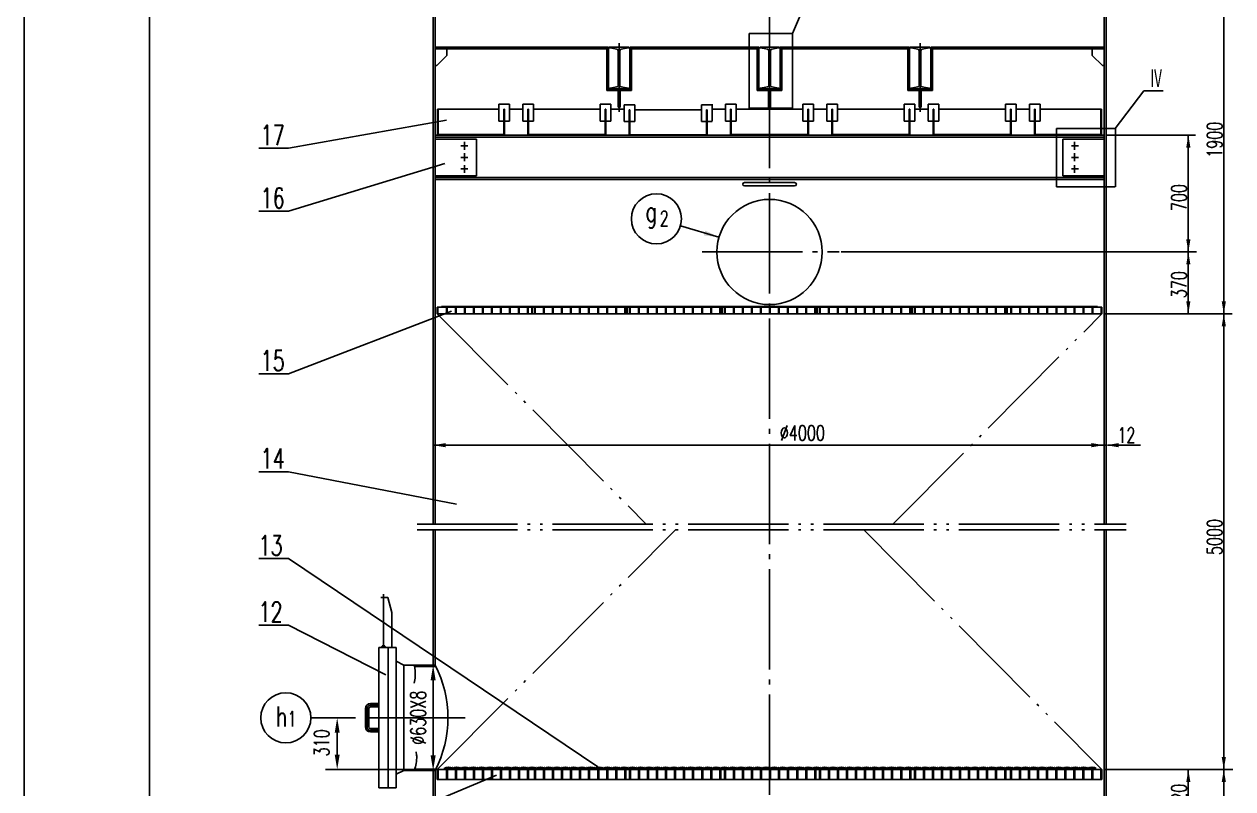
# Model space of a CAD drawing. Extents: x 28107 to 46227, y -22331 to 3169.
# Drawn here: x 28257 to 35485, y -11736 to -7159 of the extents above; entities that cross this region are included whole.
import ezdxf

# ---------------------------------------------------------------- set-up
doc = ezdxf.new("R2010")
doc.units = 0
doc.header["$LTSCALE"] = 30
doc.header["$MEASUREMENT"] = 0
doc.linetypes.add('DASHDOT-M', pattern=[25, 20, -2, 1, -2])
doc.linetypes.add('DIVIDE-M', pattern=[27, 20, -2, 0.5, -2, 0.5, -2])
doc.layers.get('0').update_dxf_attribs({"linetype": 'CONTINUOUS'})
doc.styles.add('HZ', font='ROMANS.shx', dxfattribs={"width": 0.7, "height": 90, "bigfont": 'HZ.shx'})
doc.styles.get("Standard").update_dxf_attribs({"font": 'romans', "width": 0.7, "height": 3})

msp = doc.modelspace()

# ---------------------------------------------------------------- linework, layer by layer
at = {"color": 7, "linetype": 'Continuous'}
for p, q in [((28256.9, -22181.3), (28256.9, 3018.7)), ((32852.1, -7215.2), (33046.7, -6751.8)), ((35430.8, -8892.6), (35430.8, -6992.6)), ((34782, -7784), (34952.8, -7558.9)), ((34952.8, -7558.9), (35068.4, -7558.9)), ((29836.7, -7901.6), (30783.1, -7732.7)), ((34727, -7822.6), (35261.9, -7822.6)), ((35218.7, -8522.4), (35218.7, -7822.6)), ((29660.7, -7901.6), (29836.7, -7901.6)), ((30773.3, -7992.2), (29836.7, -8278.3)), ((29660.7, -8278.3), (29836.7, -8278.3)), ((32411.9, -8434.3), (32181.7, -8366.4)), ((33143.2, -8522.4), (35268.5, -8522.4)), ((35218.7, -8522.4), (35218.7, -8892.6)), ((30812.4, -8876.9), (29836.7, -9251.5)), ((34714, -8892.6), (35480.3, -8892.6)), ((35430.8, -11620.6), (35430.8, -8892.6)), ((29660.7, -9251.5), (29836.7, -9251.5)), ((34726.5, -9679), (30702.5, -9679)), ((34734.5, -9679), (34932.5, -9679)), ((29660.7, -9837.6), (29836.7, -9837.6)), ((30842, -10032.9), (29836.7, -9837.6)), ((29660.7, -10357.3), (29836.7, -10357.3)), ((31687.3, -11603.9), (29836.7, -10357.3)), ((29660.7, -10755.7), (29836.7, -10755.7)), ((29836.7, -10755.7), (30419, -11053)), ((30654.5, -10995.6), (30642.5, -10995.6)), ((30702.5, -11535.6), (30702.5, -11085.6)), ((30237.5, -11310.6), (29971.4, -11310.6)), ((30894.1, -11310.6), (30894.1, -11310.6)), ((30128.7, -11400.6), (30128.7, -11530.6)), ((30673.5, -11620.6), (30058.9, -11620.6)), ((30654.5, -11625.6), (30642.5, -11625.6)), ((34714, -11620.6), (35484.8, -11620.6)), ((35218.7, -11620.6), (35218.7, -11934.6)), ((35430.8, -13314.6), (35430.8, -11620.6)), ((31081.2, -11654.6), (29836.7, -12175.9))]:
    msp.add_line(p, q, dxfattribs=at)
at = {"color": 4, "linetype": 'Continuous'}
for p, q in [((29006.9, -21881.3), (29006.9, 2718.7)), ((34714.5, -10152), (34714.5, -5391.5)), ((34726.5, -10152), (34726.5, -5391.5)), ((30702.5, -10152), (30702.5, -7000.1)), ((30714.5, -10152), (30714.5, -6997.6)), ((30714.5, -7296.6), (31750.5, -7296.6)), ((30784.5, -7306.6), (30784.5, -7296.6)), ((31750.5, -7556.6), (31750.5, -7296.6)), ((31755.5, -7296.6), (31873.5, -7296.6)), ((31878.5, -7296.6), (32650.5, -7296.6)), ((31878.5, -7556.6), (31878.5, -7296.6)), ((32650.5, -7556.6), (32650.5, -7296.6)), ((32655.5, -7296.6), (32773.5, -7296.6)), ((32778.5, -7556.6), (32778.5, -7296.6)), ((32778.5, -7296.6), (33550.5, -7296.6)), ((33550.5, -7556.6), (33550.5, -7296.6)), ((33555.5, -7296.6), (33673.5, -7296.6)), ((33678.5, -7296.6), (34714.5, -7296.6)), ((33678.5, -7556.6), (33678.5, -7296.6)), ((34644.5, -7306.6), (34644.5, -7296.6)), ((30714.5, -7306.6), (31750.5, -7306.6)), ((30724.5, -7406.6), (30784.5, -7346.6)), ((30784.5, -7346.6), (30784.5, -7306.6)), ((31740.5, -7556.6), (31740.5, -7306.6)), ((31760.5, -7301.6), (31801.2, -7308.4)), ((31809.5, -7524.9), (31809.5, -7318.2)), ((31819.5, -7524.9), (31819.5, -7318.2)), ((31868.5, -7301.6), (31827.9, -7308.4)), ((31878.5, -7306.6), (32650.5, -7306.6)), ((31888.5, -7556.6), (31888.5, -7306.6)), ((32640.5, -7556.6), (32640.5, -7306.6)), ((32660.5, -7301.6), (32701.2, -7308.4)), ((32709.5, -7524.9), (32709.5, -7318.2)), ((32719.5, -7524.9), (32719.5, -7318.2)), ((32768.5, -7301.6), (32727.9, -7308.4)), ((32778.5, -7306.6), (33550.5, -7306.6)), ((32788.5, -7556.6), (32788.5, -7306.6)), ((33540.5, -7556.6), (33540.5, -7306.6)), ((33560.5, -7301.6), (33601.2, -7308.4)), ((33609.5, -7524.9), (33609.5, -7318.2)), ((33619.5, -7524.9), (33619.5, -7318.2)), ((33668.5, -7301.6), (33627.9, -7308.4)), ((33678.5, -7306.6), (34714.5, -7306.6)), ((33688.5, -7556.6), (33688.5, -7306.6)), ((34644.5, -7346.6), (34644.5, -7306.6)), ((34704.5, -7406.6), (34644.5, -7346.6)), ((30724.5, -7406.6), (30714.5, -7406.6)), ((34704.5, -7406.6), (34714.5, -7406.6)), ((31740.5, -7556.6), (31888.5, -7556.6)), ((31750.5, -7546.6), (31878.5, -7546.6)), ((31760.5, -7541.6), (31801.2, -7534.8)), ((31808.5, -7656.6), (31808.5, -7556.6)), ((31808.5, -7566.6), (31820.5, -7566.6)), ((31820.5, -7656.6), (31820.5, -7556.6)), ((31868.5, -7541.6), (31827.9, -7534.8)), ((32640.5, -7556.6), (32788.5, -7556.6)), ((32650.5, -7546.6), (32778.5, -7546.6)), ((32660.5, -7541.6), (32701.2, -7534.8)), ((32708.5, -7656.6), (32708.5, -7556.6)), ((32708.5, -7566.6), (32720.5, -7566.6)), ((32720.5, -7656.6), (32720.5, -7556.6)), ((32768.5, -7541.6), (32727.9, -7534.8)), ((33540.5, -7556.6), (33688.5, -7556.6)), ((33550.5, -7546.6), (33678.5, -7546.6)), ((33560.5, -7541.6), (33601.2, -7534.8)), ((33608.5, -7656.6), (33608.5, -7556.6)), ((33608.5, -7566.6), (33620.5, -7566.6)), ((33620.5, -7656.6), (33620.5, -7556.6)), ((33668.5, -7541.6), (33627.9, -7534.8)), ((31159.5, -7638.6), (31095.5, -7638.6)), ((31095.5, -7638.6), (31095.5, -7738.6)), ((31159.5, -7638.6), (31159.5, -7738.6)), ((31239.5, -7638.6), (31303.5, -7638.6)), ((31239.5, -7638.6), (31239.5, -7738.6)), ((31303.5, -7638.6), (31303.5, -7738.6)), ((31765.5, -7638.6), (31701.5, -7638.6)), ((31701.5, -7638.6), (31701.5, -7738.6)), ((31765.5, -7638.6), (31765.5, -7738.6)), ((31808.5, -7656.6), (31820.5, -7656.6)), ((31845.5, -7641), (31845.5, -7741)), ((31845.5, -7641), (31909.5, -7641)), ((31909.5, -7641), (31909.5, -7741)), ((32371.5, -7641), (32307.5, -7641)), ((32307.5, -7641), (32307.5, -7741)), ((32371.5, -7638.6), (32371.5, -7738.6)), ((32451.5, -7638.6), (32451.5, -7738.6)), ((32451.5, -7638.6), (32515.5, -7638.6)), ((32515.5, -7638.6), (32515.5, -7738.6)), ((32708.5, -7656.6), (32720.5, -7656.6)), ((32913.5, -7638.6), (32913.5, -7738.6)), ((32977.5, -7638.6), (32913.5, -7638.6)), ((32977.5, -7638.6), (32977.5, -7738.6)), ((33057.5, -7638.6), (33057.5, -7738.6)), ((33057.5, -7638.6), (33121.5, -7638.6)), ((33121.5, -7638.6), (33121.5, -7738.6)), ((33583.5, -7638.6), (33519.5, -7638.6)), ((33519.5, -7638.6), (33519.5, -7738.6)), ((33583.5, -7638.6), (33583.5, -7738.6)), ((33608.5, -7656.6), (33620.5, -7656.6)), ((33663.5, -7638.6), (33727.5, -7638.6)), ((33663.5, -7638.6), (33663.5, -7738.6)), ((33727.5, -7638.6), (33727.5, -7738.6)), ((34125.5, -7638.6), (34125.5, -7738.6)), ((34189.5, -7638.6), (34125.5, -7638.6)), ((34189.5, -7638.6), (34189.5, -7738.6)), ((34269.5, -7638.6), (34333.5, -7638.6)), ((34269.5, -7638.6), (34269.5, -7738.6)), ((34333.5, -7638.6), (34333.5, -7738.6)), ((30729.5, -7668.6), (31095.5, -7668.6)), ((30729.5, -7668.6), (30729.5, -7822.6)), ((30733.5, -7668.6), (30733.5, -7822.6)), ((31129.5, -7668.6), (31125.5, -7668.6)), ((31125.5, -7668.6), (31125.5, -7818.6)), ((31129.5, -7668.6), (31129.5, -7822.6)), ((31159.5, -7668.6), (31239.5, -7668.6)), ((31269.5, -7668.6), (31273.5, -7668.6)), ((31269.5, -7668.6), (31269.5, -7822.6)), ((31273.5, -7668.6), (31273.5, -7818.6)), ((31303.5, -7668.6), (31701.5, -7668.6)), ((31735.5, -7668.6), (31731.5, -7668.6)), ((31731.5, -7668.6), (31731.5, -7818.6)), ((31735.5, -7668.6), (31735.5, -7822.6)), ((31765.5, -7668.6), (31845.5, -7668.6)), ((31875.5, -7671), (31879.5, -7671)), ((31875.5, -7671), (31875.5, -7822.6)), ((31879.5, -7671), (31879.5, -7821)), ((31909.5, -7671), (32307.5, -7671)), ((32341.5, -7671), (32337.5, -7671)), ((32337.5, -7671), (32337.5, -7821)), ((32341.5, -7671), (32341.5, -7822.6)), ((32371.5, -7668.6), (32451.5, -7668.6)), ((32481.5, -7668.6), (32485.5, -7668.6)), ((32481.5, -7668.6), (32481.5, -7822.6)), ((32485.5, -7668.6), (32485.5, -7818.6)), ((32515.5, -7668.6), (32913.5, -7668.6)), ((32943.5, -7668.6), (32943.5, -7818.6)), ((32947.5, -7668.6), (32943.5, -7668.6)), ((32947.5, -7668.6), (32947.5, -7822.6)), ((32977.5, -7668.6), (33057.5, -7668.6)), ((33087.5, -7668.6), (33091.5, -7668.6)), ((33087.5, -7668.6), (33087.5, -7822.6)), ((33091.5, -7668.6), (33091.5, -7818.6)), ((33121.5, -7668.6), (33519.5, -7668.6)), ((33553.5, -7668.6), (33549.5, -7668.6)), ((33549.5, -7668.6), (33549.5, -7818.6)), ((33553.5, -7668.6), (33553.5, -7822.6)), ((33583.5, -7668.6), (33663.5, -7668.6)), ((33693.5, -7668.6), (33697.5, -7668.6)), ((33693.5, -7668.6), (33693.5, -7822.6)), ((33697.5, -7668.6), (33697.5, -7818.6)), ((33727.5, -7668.6), (34125.5, -7668.6)), ((34159.5, -7668.6), (34155.5, -7668.6)), ((34155.5, -7668.6), (34155.5, -7818.6)), ((34159.5, -7668.6), (34159.5, -7822.6)), ((34189.5, -7668.6), (34269.5, -7668.6)), ((34299.5, -7668.6), (34303.5, -7668.6)), ((34299.5, -7668.6), (34299.5, -7822.6)), ((34303.5, -7668.6), (34303.5, -7818.6)), ((34333.5, -7668.6), (34699.5, -7668.6)), ((34695.5, -7668.6), (34695.5, -7822.6)), ((34699.5, -7668.6), (34699.5, -7822.6)), ((31125.5, -7738.6), (31095.5, -7738.6)), ((31159.5, -7738.6), (31129.5, -7738.6)), ((31239.5, -7738.6), (31269.5, -7738.6)), ((31273.5, -7738.6), (31303.5, -7738.6)), ((31731.5, -7738.6), (31701.5, -7738.6)), ((31765.5, -7738.6), (31735.5, -7738.6)), ((31845.5, -7741), (31875.5, -7741)), ((31879.5, -7741), (31909.5, -7741)), ((32337.5, -7741), (32307.5, -7741)), ((32371.5, -7741), (32341.5, -7741)), ((32451.5, -7738.6), (32481.5, -7738.6)), ((32485.5, -7738.6), (32515.5, -7738.6)), ((32943.5, -7738.6), (32913.5, -7738.6)), ((32977.5, -7738.6), (32947.5, -7738.6)), ((33057.5, -7738.6), (33087.5, -7738.6)), ((33091.5, -7738.6), (33121.5, -7738.6)), ((33549.5, -7738.6), (33519.5, -7738.6)), ((33583.5, -7738.6), (33553.5, -7738.6)), ((33663.5, -7738.6), (33693.5, -7738.6)), ((33697.5, -7738.6), (33727.5, -7738.6)), ((34155.5, -7738.6), (34125.5, -7738.6)), ((34189.5, -7738.6), (34159.5, -7738.6)), ((34269.5, -7738.6), (34299.5, -7738.6)), ((34303.5, -7738.6), (34333.5, -7738.6)), ((34714.5, -7822.6), (30714.5, -7822.6)), ((32714.5, -7834.6), (30714.5, -7834.6)), ((30714.5, -7846.5), (30961.4, -7846.5)), ((30733.5, -7818.6), (31125.5, -7818.6)), ((30890.2, -7910.4), (30890.2, -7863.7)), ((30961.4, -8066.3), (30961.4, -7846.5)), ((31273.5, -7818.6), (31731.5, -7818.6)), ((31879.5, -7821), (32337.5, -7821)), ((32485.5, -7818.6), (32943.5, -7818.6)), ((34714.5, -7834.6), (32714.5, -7834.6)), ((33091.5, -7818.6), (33549.5, -7818.6)), ((33697.5, -7818.6), (34155.5, -7818.6)), ((34303.5, -7818.6), (34695.5, -7818.6)), ((34467.6, -8066.3), (34467.6, -7846.5)), ((34714.5, -7846.5), (34467.6, -7846.5)), ((34538.8, -7910.4), (34538.8, -7863.7)), ((30867.5, -7887.9), (30909.8, -7887.9)), ((30890.2, -7978.7), (30890.2, -7932)), ((34561.5, -7887.9), (34519.2, -7887.9)), ((34538.8, -7978.7), (34538.8, -7932)), ((30867.5, -7956.3), (30909.8, -7956.3)), ((30890.2, -8002.2), (30890.2, -8048.8)), ((34561.5, -7956.3), (34519.2, -7956.3)), ((34538.8, -8002.2), (34538.8, -8048.8)), ((30714.5, -8066.3), (30961.4, -8066.3)), ((34714.5, -8077), (30714.5, -8077)), ((34714.5, -8088.4), (30714.5, -8088.4)), ((30867.5, -8024.6), (30909.8, -8024.6)), ((34714.5, -8066.3), (34467.6, -8066.3)), ((34561.5, -8024.6), (34519.2, -8024.6)), ((32564.5, -8107.6), (32864.5, -8107.6)), ((32564.5, -8127.6), (32864.5, -8127.6)), ((30727.5, -8892.6), (30727.5, -8852.6)), ((30727.5, -8852.6), (31293.5, -8852.6)), ((30731.5, -8892.6), (30731.5, -8852.6)), ((30753.5, -8848.6), (31293.5, -8848.6)), ((30753.5, -8852.6), (30753.5, -8848.6)), ((30781.5, -8892.6), (30781.5, -8852.6)), ((30785.5, -8892.6), (30785.5, -8852.6)), ((30835.5, -8892.6), (30835.5, -8852.6)), ((30839.5, -8892.6), (30839.5, -8852.6)), ((30889.5, -8892.6), (30889.5, -8852.6)), ((30893.5, -8892.6), (30893.5, -8852.6)), ((30943.5, -8892.6), (30943.5, -8852.6)), ((30947.5, -8892.6), (30947.5, -8852.6)), ((30997.5, -8892.6), (30997.5, -8852.6)), ((31001.5, -8892.6), (31001.5, -8852.6)), ((31051.5, -8892.6), (31051.5, -8852.6)), ((31055.5, -8892.6), (31055.5, -8852.6)), ((31105.5, -8892.6), (31105.5, -8852.6)), ((31109.5, -8892.6), (31109.5, -8852.6)), ((31159.5, -8892.6), (31159.5, -8852.6)), ((31163.5, -8892.6), (31163.5, -8852.6)), ((31213.5, -8892.6), (31213.5, -8852.6)), ((31217.5, -8892.6), (31217.5, -8852.6)), ((31267.5, -8892.6), (31267.5, -8852.6)), ((31271.5, -8892.6), (31271.5, -8852.6)), ((31293.5, -8892.6), (31293.5, -8848.6)), ((31295.5, -8892.6), (31295.5, -8848.6)), ((31295.5, -8848.6), (31861.5, -8848.6)), ((31295.5, -8852.6), (31861.5, -8852.6)), ((31308.5, -8892.6), (31308.5, -8852.6)), ((31312.5, -8892.6), (31312.5, -8852.6)), ((31362.5, -8892.6), (31362.5, -8852.6)), ((31366.5, -8892.6), (31366.5, -8852.6)), ((31416.5, -8892.6), (31416.5, -8852.6)), ((31420.5, -8892.6), (31420.5, -8852.6)), ((31470.5, -8892.6), (31470.5, -8852.6)), ((31474.5, -8892.6), (31474.5, -8852.6)), ((31524.5, -8892.6), (31524.5, -8852.6)), ((31528.5, -8892.6), (31528.5, -8852.6)), ((31578.5, -8892.6), (31578.5, -8852.6)), ((31582.5, -8892.6), (31582.5, -8852.6)), ((31632.5, -8892.6), (31632.5, -8852.6)), ((31636.5, -8892.6), (31636.5, -8852.6)), ((31686.5, -8892.6), (31686.5, -8852.6)), ((31690.5, -8892.6), (31690.5, -8852.6)), ((31740.5, -8892.6), (31740.5, -8852.6)), ((31744.5, -8892.6), (31744.5, -8852.6)), ((31794.5, -8892.6), (31794.5, -8852.6)), ((31798.5, -8892.6), (31798.5, -8852.6)), ((31848.5, -8892.6), (31848.5, -8852.6)), ((31852.5, -8892.6), (31852.5, -8852.6)), ((31861.5, -8892.6), (31861.5, -8848.6)), ((31863.5, -8848.6), (32429.5, -8848.6)), ((31863.5, -8892.6), (31863.5, -8848.6)), ((31863.5, -8852.6), (32429.5, -8852.6)), ((31876.5, -8892.6), (31876.5, -8852.6)), ((31880.5, -8892.6), (31880.5, -8852.6)), ((31930.5, -8892.6), (31930.5, -8852.6)), ((31934.5, -8892.6), (31934.5, -8852.6)), ((31984.5, -8892.6), (31984.5, -8852.6)), ((31988.5, -8892.6), (31988.5, -8852.6)), ((32038.5, -8892.6), (32038.5, -8852.6)), ((32042.5, -8892.6), (32042.5, -8852.6)), ((32092.5, -8892.6), (32092.5, -8852.6)), ((32096.5, -8892.6), (32096.5, -8852.6)), ((32146.5, -8892.6), (32146.5, -8852.6)), ((32150.5, -8892.6), (32150.5, -8852.6)), ((32200.5, -8892.6), (32200.5, -8852.6)), ((32204.5, -8892.6), (32204.5, -8852.6)), ((32254.5, -8892.6), (32254.5, -8852.6)), ((32258.5, -8892.6), (32258.5, -8852.6)), ((32308.5, -8892.6), (32308.5, -8852.6)), ((32312.5, -8892.6), (32312.5, -8852.6)), ((32362.5, -8892.6), (32362.5, -8852.6)), ((32366.5, -8892.6), (32366.5, -8852.6)), ((32416.5, -8892.6), (32416.5, -8852.6)), ((32420.5, -8892.6), (32420.5, -8852.6)), ((32429.5, -8892.6), (32429.5, -8848.6)), ((32431.5, -8848.6), (32997.5, -8848.6)), ((32431.5, -8892.6), (32431.5, -8848.6)), ((32431.5, -8852.6), (32997.5, -8852.6)), ((32444.5, -8892.6), (32444.5, -8852.6)), ((32448.5, -8892.6), (32448.5, -8852.6)), ((32498.5, -8892.6), (32498.5, -8852.6)), ((32502.5, -8892.6), (32502.5, -8852.6)), ((32552.5, -8892.6), (32552.5, -8852.6)), ((32556.5, -8892.6), (32556.5, -8852.6)), ((32606.5, -8892.6), (32606.5, -8852.6)), ((32610.5, -8892.6), (32610.5, -8852.6)), ((32660.5, -8892.6), (32660.5, -8852.6)), ((32664.5, -8892.6), (32664.5, -8852.6)), ((32714.5, -8892.6), (32714.5, -8852.6)), ((32718.5, -8892.6), (32718.5, -8852.6)), ((32768.5, -8892.6), (32768.5, -8852.6)), ((32772.5, -8892.6), (32772.5, -8852.6)), ((32822.5, -8892.6), (32822.5, -8852.6)), ((32826.5, -8892.6), (32826.5, -8852.6)), ((32876.5, -8892.6), (32876.5, -8852.6)), ((32880.5, -8892.6), (32880.5, -8852.6)), ((32930.5, -8892.6), (32930.5, -8852.6)), ((32934.5, -8892.6), (32934.5, -8852.6)), ((32984.5, -8892.6), (32984.5, -8852.6)), ((32988.5, -8892.6), (32988.5, -8852.6)), ((32997.5, -8892.6), (32997.5, -8848.6)), ((32999.5, -8848.6), (33565.5, -8848.6)), ((32999.5, -8892.6), (32999.5, -8848.6)), ((32999.5, -8852.6), (33565.5, -8852.6)), ((33012.5, -8892.6), (33012.5, -8852.6)), ((33016.5, -8892.6), (33016.5, -8852.6)), ((33066.5, -8892.6), (33066.5, -8852.6)), ((33070.5, -8892.6), (33070.5, -8852.6)), ((33120.5, -8892.6), (33120.5, -8852.6)), ((33124.5, -8892.6), (33124.5, -8852.6)), ((33174.5, -8892.6), (33174.5, -8852.6)), ((33178.5, -8892.6), (33178.5, -8852.6)), ((33228.5, -8892.6), (33228.5, -8852.6)), ((33232.5, -8892.6), (33232.5, -8852.6)), ((33282.5, -8892.6), (33282.5, -8852.6)), ((33286.5, -8892.6), (33286.5, -8852.6)), ((33336.5, -8892.6), (33336.5, -8852.6)), ((33340.5, -8892.6), (33340.5, -8852.6)), ((33390.5, -8892.6), (33390.5, -8852.6)), ((33394.5, -8892.6), (33394.5, -8852.6)), ((33444.5, -8892.6), (33444.5, -8852.6)), ((33448.5, -8892.6), (33448.5, -8852.6)), ((33498.5, -8892.6), (33498.5, -8852.6)), ((33502.5, -8892.6), (33502.5, -8852.6)), ((33552.5, -8892.6), (33552.5, -8852.6)), ((33556.5, -8892.6), (33556.5, -8852.6)), ((33565.5, -8892.6), (33565.5, -8848.6)), ((33567.5, -8848.6), (34133.5, -8848.6)), ((33567.5, -8892.6), (33567.5, -8848.6)), ((33567.5, -8852.6), (34133.5, -8852.6)), ((33580.5, -8892.6), (33580.5, -8852.6)), ((33584.5, -8892.6), (33584.5, -8852.6)), ((33634.5, -8892.6), (33634.5, -8852.6)), ((33638.5, -8892.6), (33638.5, -8852.6)), ((33688.5, -8892.6), (33688.5, -8852.6)), ((33692.5, -8892.6), (33692.5, -8852.6)), ((33742.5, -8892.6), (33742.5, -8852.6)), ((33746.5, -8892.6), (33746.5, -8852.6)), ((33796.5, -8892.6), (33796.5, -8852.6)), ((33800.5, -8892.6), (33800.5, -8852.6)), ((33850.5, -8892.6), (33850.5, -8852.6)), ((33854.5, -8892.6), (33854.5, -8852.6)), ((33904.5, -8892.6), (33904.5, -8852.6)), ((33908.5, -8892.6), (33908.5, -8852.6)), ((33958.5, -8892.6), (33958.5, -8852.6)), ((33962.5, -8892.6), (33962.5, -8852.6)), ((34012.5, -8892.6), (34012.5, -8852.6)), ((34016.5, -8892.6), (34016.5, -8852.6)), ((34066.5, -8892.6), (34066.5, -8852.6)), ((34070.5, -8892.6), (34070.5, -8852.6)), ((34120.5, -8892.6), (34120.5, -8852.6)), ((34124.5, -8892.6), (34124.5, -8852.6)), ((34133.5, -8892.6), (34133.5, -8848.6)), ((34135.5, -8892.6), (34135.5, -8848.6)), ((34675.5, -8848.6), (34135.5, -8848.6)), ((34701.5, -8852.6), (34135.5, -8852.6)), ((34157.5, -8892.6), (34157.5, -8852.6)), ((34161.5, -8892.6), (34161.5, -8852.6)), ((34211.5, -8892.6), (34211.5, -8852.6)), ((34215.5, -8892.6), (34215.5, -8852.6)), ((34265.5, -8892.6), (34265.5, -8852.6)), ((34269.5, -8892.6), (34269.5, -8852.6)), ((34319.5, -8892.6), (34319.5, -8852.6)), ((34323.5, -8892.6), (34323.5, -8852.6)), ((34373.5, -8892.6), (34373.5, -8852.6)), ((34377.5, -8892.6), (34377.5, -8852.6)), ((34427.5, -8892.6), (34427.5, -8852.6)), ((34431.5, -8892.6), (34431.5, -8852.6)), ((34481.5, -8892.6), (34481.5, -8852.6)), ((34485.5, -8892.6), (34485.5, -8852.6)), ((34535.5, -8892.6), (34535.5, -8852.6)), ((34539.5, -8892.6), (34539.5, -8852.6)), ((34589.5, -8892.6), (34589.5, -8852.6)), ((34593.5, -8892.6), (34593.5, -8852.6)), ((34643.5, -8892.6), (34643.5, -8852.6)), ((34647.5, -8892.6), (34647.5, -8852.6)), ((34675.5, -8852.6), (34675.5, -8848.6)), ((34697.5, -8892.6), (34697.5, -8852.6)), ((34701.5, -8892.6), (34701.5, -8852.6)), ((30727.5, -8892.6), (31293.5, -8892.6)), ((31295.5, -8892.6), (31861.5, -8892.6)), ((31863.5, -8892.6), (32429.5, -8892.6)), ((32431.5, -8892.6), (32997.5, -8892.6)), ((32999.5, -8892.6), (33565.5, -8892.6)), ((33567.5, -8892.6), (34133.5, -8892.6)), ((34701.5, -8892.6), (34135.5, -8892.6)), ((30702.5, -10995.6), (30702.5, -10185.7)), ((30714.5, -10995.6), (30714.5, -10185.7)), ((34714.5, -12804.6), (34714.5, -10185.7)), ((34726.5, -12804.6), (34726.5, -10185.7)), ((30431, -10590.5), (30389.6, -10590.5)), ((30406.2, -10887), (30406.2, -10569.7)), ((30455.7, -10681.1), (30431, -10590.5)), ((30455.7, -10890.6), (30455.7, -10681.1)), ((30434.5, -10890.6), (30377.5, -10890.6)), ((30377.5, -10890.6), (30377.5, -11730.6)), ((30480.5, -10890.6), (30434.5, -10890.6)), ((30434.5, -10890.6), (30434.5, -11730.6)), ((30434.5, -10998.6), (30434.5, -10890.6)), ((30480.5, -11730.6), (30480.5, -10890.6)), ((30526.5, -10995.6), (30480.5, -10972.6)), ((30434.5, -11625.6), (30434.5, -10998.6)), ((30434.5, -10998.6), (30434.5, -10998.6)), ((30714.5, -10995.6), (30526.5, -10995.6)), ((30526.5, -11625.6), (30526.5, -10995.6)), ((30718.6, -11003.6), (30590.5, -11003.6)), ((30297.5, -11255.6), (30297.5, -11365.6)), ((30317.5, -11255.6), (30317.5, -11365.6)), ((30377.5, -11225.6), (30327.5, -11225.6)), ((30377.5, -11245.6), (30327.5, -11245.6)), ((30377.5, -11375.6), (30327.5, -11375.6)), ((30377.5, -11395.6), (30327.5, -11395.6)), ((30434.5, -11730.6), (30434.5, -11625.6)), ((30434.5, -11625.6), (30434.5, -11625.6)), ((30526.5, -11625.6), (30480.5, -11648.6)), ((30526.5, -11625.6), (30714.5, -11625.6)), ((30592.7, -11617.6), (30718.6, -11617.6)), ((30702.5, -13078.6), (30702.5, -11628.1)), ((30714.5, -13078.6), (30714.5, -11625.6)), ((30727.5, -11680.6), (30727.5, -11620.6)), ((30727.5, -11620.6), (31293.5, -11620.6)), ((30733.5, -11680.6), (30733.5, -11620.6)), ((30768.5, -11614.6), (31293.5, -11614.6)), ((30768.5, -11620.6), (30768.5, -11614.6)), ((30781.5, -11680.6), (30781.5, -11620.6)), ((30787.5, -11680.6), (30787.5, -11620.6)), ((30835.5, -11680.6), (30835.5, -11620.6)), ((30841.5, -11680.6), (30841.5, -11620.6)), ((30889.5, -11680.6), (30889.5, -11620.6)), ((30895.5, -11680.6), (30895.5, -11620.6)), ((30943.5, -11680.6), (30943.5, -11620.6)), ((30949.5, -11680.6), (30949.5, -11620.6)), ((30997.5, -11680.6), (30997.5, -11620.6)), ((31003.5, -11680.6), (31003.5, -11620.6)), ((31051.5, -11680.6), (31051.5, -11620.6)), ((31057.5, -11680.6), (31057.5, -11620.6)), ((31105.5, -11680.6), (31105.5, -11620.6)), ((31111.5, -11680.6), (31111.5, -11620.6)), ((31159.5, -11680.6), (31159.5, -11620.6)), ((31165.5, -11680.6), (31165.5, -11620.6)), ((31213.5, -11680.6), (31213.5, -11620.6)), ((31219.5, -11680.6), (31219.5, -11620.6)), ((31267.5, -11680.6), (31267.5, -11620.6)), ((31273.5, -11680.6), (31273.5, -11620.6)), ((31293.5, -11620.6), (31293.5, -11614.6)), ((31295.5, -11620.6), (31295.5, -11614.6)), ((31295.5, -11614.6), (31861.5, -11614.6)), ((31295.5, -11620.6), (31861.5, -11620.6)), ((31308.5, -11680.6), (31308.5, -11620.6)), ((31314.5, -11680.6), (31314.5, -11620.6)), ((31362.5, -11680.6), (31362.5, -11620.6)), ((31368.5, -11680.6), (31368.5, -11620.6)), ((31416.5, -11680.6), (31416.5, -11620.6)), ((31422.5, -11680.6), (31422.5, -11620.6)), ((31470.5, -11680.6), (31470.5, -11620.6)), ((31476.5, -11680.6), (31476.5, -11620.6)), ((31524.5, -11680.6), (31524.5, -11620.6)), ((31530.5, -11680.6), (31530.5, -11620.6)), ((31578.5, -11680.6), (31578.5, -11620.6)), ((31584.5, -11680.6), (31584.5, -11620.6)), ((31632.5, -11680.6), (31632.5, -11620.6)), ((31638.5, -11680.6), (31638.5, -11620.6)), ((31686.5, -11680.6), (31686.5, -11620.6)), ((31692.5, -11680.6), (31692.5, -11620.6)), ((31740.5, -11680.6), (31740.5, -11620.6)), ((31746.5, -11680.6), (31746.5, -11620.6)), ((31794.5, -11680.6), (31794.5, -11620.6)), ((31800.5, -11680.6), (31800.5, -11620.6)), ((31848.5, -11680.6), (31848.5, -11620.6)), ((31854.5, -11680.6), (31854.5, -11620.6)), ((31861.5, -11620.6), (31861.5, -11614.6)), ((31863.5, -11614.6), (32429.5, -11614.6)), ((31863.5, -11620.6), (31863.5, -11614.6)), ((31863.5, -11620.6), (32429.5, -11620.6)), ((31876.5, -11680.6), (31876.5, -11620.6)), ((31882.5, -11680.6), (31882.5, -11620.6)), ((31930.5, -11680.6), (31930.5, -11620.6)), ((31936.5, -11680.6), (31936.5, -11620.6)), ((31984.5, -11680.6), (31984.5, -11620.6)), ((31990.5, -11680.6), (31990.5, -11620.6)), ((32038.5, -11680.6), (32038.5, -11620.6)), ((32044.5, -11680.6), (32044.5, -11620.6)), ((32092.5, -11680.6), (32092.5, -11620.6)), ((32098.5, -11680.6), (32098.5, -11620.6)), ((32146.5, -11680.6), (32146.5, -11620.6)), ((32152.5, -11680.6), (32152.5, -11620.6)), ((32200.5, -11680.6), (32200.5, -11620.6)), ((32206.5, -11680.6), (32206.5, -11620.6)), ((32254.5, -11680.6), (32254.5, -11620.6)), ((32260.5, -11680.6), (32260.5, -11620.6)), ((32308.5, -11680.6), (32308.5, -11620.6)), ((32314.5, -11680.6), (32314.5, -11620.6)), ((32362.5, -11680.6), (32362.5, -11620.6)), ((32368.5, -11680.6), (32368.5, -11620.6)), ((32416.5, -11680.6), (32416.5, -11620.6)), ((32422.5, -11680.6), (32422.5, -11620.6)), ((32429.5, -11620.6), (32429.5, -11614.6)), ((32431.5, -11614.6), (32997.5, -11614.6)), ((32431.5, -11620.6), (32431.5, -11614.6)), ((32431.5, -11620.6), (32997.5, -11620.6)), ((32444.5, -11680.6), (32444.5, -11620.6)), ((32450.5, -11680.6), (32450.5, -11620.6)), ((32498.5, -11680.6), (32498.5, -11620.6)), ((32504.5, -11680.6), (32504.5, -11620.6)), ((32552.5, -11680.6), (32552.5, -11620.6)), ((32558.5, -11680.6), (32558.5, -11620.6)), ((32606.5, -11680.6), (32606.5, -11620.6)), ((32612.5, -11680.6), (32612.5, -11620.6)), ((32660.5, -11680.6), (32660.5, -11620.6)), ((32666.5, -11680.6), (32666.5, -11620.6)), ((32714.5, -11680.6), (32714.5, -11620.6)), ((32720.5, -11680.6), (32720.5, -11620.6)), ((32768.5, -11680.6), (32768.5, -11620.6)), ((32774.5, -11680.6), (32774.5, -11620.6)), ((32822.5, -11680.6), (32822.5, -11620.6)), ((32828.5, -11680.6), (32828.5, -11620.6)), ((32876.5, -11680.6), (32876.5, -11620.6)), ((32882.5, -11680.6), (32882.5, -11620.6)), ((32930.5, -11680.6), (32930.5, -11620.6)), ((32936.5, -11680.6), (32936.5, -11620.6)), ((32984.5, -11680.6), (32984.5, -11620.6)), ((32990.5, -11680.6), (32990.5, -11620.6)), ((32997.5, -11620.6), (32997.5, -11614.6)), ((32999.5, -11614.6), (33565.5, -11614.6)), ((32999.5, -11620.6), (32999.5, -11614.6)), ((32999.5, -11620.6), (33565.5, -11620.6)), ((33012.5, -11680.6), (33012.5, -11620.6)), ((33018.5, -11680.6), (33018.5, -11620.6)), ((33066.5, -11680.6), (33066.5, -11620.6)), ((33072.5, -11680.6), (33072.5, -11620.6)), ((33120.5, -11680.6), (33120.5, -11620.6)), ((33126.5, -11680.6), (33126.5, -11620.6)), ((33174.5, -11680.6), (33174.5, -11620.6)), ((33180.5, -11680.6), (33180.5, -11620.6)), ((33228.5, -11680.6), (33228.5, -11620.6)), ((33234.5, -11680.6), (33234.5, -11620.6)), ((33282.5, -11680.6), (33282.5, -11620.6)), ((33288.5, -11680.6), (33288.5, -11620.6)), ((33336.5, -11680.6), (33336.5, -11620.6)), ((33342.5, -11680.6), (33342.5, -11620.6)), ((33390.5, -11680.6), (33390.5, -11620.6)), ((33396.5, -11680.6), (33396.5, -11620.6)), ((33444.5, -11680.6), (33444.5, -11620.6)), ((33450.5, -11680.6), (33450.5, -11620.6)), ((33498.5, -11680.6), (33498.5, -11620.6)), ((33504.5, -11680.6), (33504.5, -11620.6)), ((33552.5, -11680.6), (33552.5, -11620.6)), ((33558.5, -11680.6), (33558.5, -11620.6)), ((33565.5, -11620.6), (33565.5, -11614.6)), ((33567.5, -11614.6), (34133.5, -11614.6)), ((33567.5, -11620.6), (33567.5, -11614.6)), ((33567.5, -11620.6), (34133.5, -11620.6)), ((33580.5, -11680.6), (33580.5, -11620.6)), ((33586.5, -11680.6), (33586.5, -11620.6)), ((33634.5, -11680.6), (33634.5, -11620.6)), ((33640.5, -11680.6), (33640.5, -11620.6)), ((33688.5, -11680.6), (33688.5, -11620.6)), ((33694.5, -11680.6), (33694.5, -11620.6)), ((33742.5, -11680.6), (33742.5, -11620.6)), ((33748.5, -11680.6), (33748.5, -11620.6)), ((33796.5, -11680.6), (33796.5, -11620.6)), ((33802.5, -11680.6), (33802.5, -11620.6)), ((33850.5, -11680.6), (33850.5, -11620.6)), ((33856.5, -11680.6), (33856.5, -11620.6)), ((33904.5, -11680.6), (33904.5, -11620.6)), ((33910.5, -11680.6), (33910.5, -11620.6)), ((33958.5, -11680.6), (33958.5, -11620.6)), ((33964.5, -11680.6), (33964.5, -11620.6)), ((34012.5, -11680.6), (34012.5, -11620.6)), ((34018.5, -11680.6), (34018.5, -11620.6)), ((34066.5, -11680.6), (34066.5, -11620.6)), ((34072.5, -11680.6), (34072.5, -11620.6)), ((34120.5, -11680.6), (34120.5, -11620.6)), ((34126.5, -11680.6), (34126.5, -11620.6)), ((34133.5, -11620.6), (34133.5, -11614.6)), ((34660.5, -11614.6), (34135.5, -11614.6)), ((34135.5, -11620.6), (34135.5, -11614.6)), ((34701.5, -11620.6), (34135.5, -11620.6)), ((34155.5, -11680.6), (34155.5, -11620.6)), ((34161.5, -11680.6), (34161.5, -11620.6)), ((34209.5, -11680.6), (34209.5, -11620.6)), ((34215.5, -11680.6), (34215.5, -11620.6)), ((34263.5, -11680.6), (34263.5, -11620.6)), ((34269.5, -11680.6), (34269.5, -11620.6)), ((34317.5, -11680.6), (34317.5, -11620.6)), ((34323.5, -11680.6), (34323.5, -11620.6)), ((34371.5, -11680.6), (34371.5, -11620.6)), ((34377.5, -11680.6), (34377.5, -11620.6)), ((34425.5, -11680.6), (34425.5, -11620.6)), ((34431.5, -11680.6), (34431.5, -11620.6)), ((34479.5, -11680.6), (34479.5, -11620.6)), ((34485.5, -11680.6), (34485.5, -11620.6)), ((34533.5, -11680.6), (34533.5, -11620.6)), ((34539.5, -11680.6), (34539.5, -11620.6)), ((34587.5, -11680.6), (34587.5, -11620.6)), ((34593.5, -11680.6), (34593.5, -11620.6)), ((34641.5, -11680.6), (34641.5, -11620.6)), ((34647.5, -11680.6), (34647.5, -11620.6)), ((34660.5, -11620.6), (34660.5, -11614.6)), ((34695.5, -11680.6), (34695.5, -11620.6)), ((34701.5, -11680.6), (34701.5, -11620.6)), ((30727.5, -11680.6), (34701.5, -11680.6)), ((30377.5, -11730.6), (30434.5, -11730.6)), ((30434.5, -11730.6), (30480.5, -11730.6))]:
    msp.add_line(p, q, dxfattribs=at)
at = {"color": 1, "linetype": 'DASHDOT-M'}
for p, q in [((32714.5, -16271), (32714.5, 2261)), ((31814.5, -7684.1), (31814.5, -7272.7)), ((32714.5, -7684.1), (32714.5, -7272.7)), ((33614.5, -7684.1), (33614.5, -7272.7)), ((32311.7, -8522.6), (33130.7, -8522.6)), ((30307.5, -11255.6), (30307.5, -11365.6)), ((30377.5, -11235.6), (30327.5, -11235.6)), ((30894.1, -11310.6), (30101, -11310.6)), ((30377.5, -11385.6), (30327.5, -11385.6))]:
    msp.add_line(p, q, dxfattribs=at)
at = {"color": 3, "linetype": 'DIVIDE-M'}
for p, q in [((32592.9, -7215.2), (32592.9, -7662.6)), ((32592.9, -7215.2), (32852.1, -7215.2)), ((32852.1, -7215.2), (32852.1, -7662.6)), ((32592.9, -7662.6), (32852.1, -7662.6)), ((34431.2, -7784), (34431.2, -8133.4)), ((34431.2, -7784), (34782, -7784)), ((34783.3, -7784), (34783.3, -8133.4)), ((34431.2, -8133.4), (34782, -8133.4)), ((30727.5, -8892.6), (31976.8, -10152)), ((33452.2, -10152), (34701.5, -8892.6)), ((30607.1, -10152), (34846.2, -10152)), ((30607.1, -10185.7), (34846.2, -10185.7)), ((30727.5, -11620.6), (32151, -10185.7)), ((33278, -10185.7), (34701.5, -11620.6))]:
    msp.add_line(p, q, dxfattribs=at)
at = {"color": 7, "linetype": 'Continuous'}
for centre in [(32037.8, -8323.9), (29821.4, -11310.6)]:
    msp.add_circle(centre, 150, dxfattribs=at)
at = {"color": 4, "linetype": 'Continuous'}
for centre, radius in [((32714.5, -8522.6), 315), ((30792.9, -11611.3), 0.469), ((30818.6, -11608.2), 0.469), ((30842.9, -11611.3), 0.469), ((30868.6, -11608.2), 0.469), ((30892.9, -11611.3), 0.469), ((30918.6, -11608.2), 0.469), ((30942.9, -11611.3), 0.469), ((30968.6, -11608.2), 0.469), ((30992.9, -11611.3), 0.469), ((31018.6, -11608.2), 0.469), ((31042.9, -11611.3), 0.469), ((31068.6, -11608.2), 0.469), ((31092.9, -11611.3), 0.469), ((31118.6, -11608.2), 0.469), ((31142.9, -11611.3), 0.469), ((31168.6, -11608.2), 0.469), ((31192.9, -11611.3), 0.469), ((31218.6, -11608.2), 0.469), ((31242.9, -11611.3), 0.469), ((31268.6, -11608.2), 0.469), ((31292.9, -11611.3), 0.469), ((31318.6, -11608.2), 0.469), ((31342.9, -11611.3), 0.469), ((31368.6, -11608.2), 0.469), ((31392.9, -11611.3), 0.469), ((31418.6, -11608.2), 0.469), ((31442.9, -11611.3), 0.469), ((31468.6, -11608.2), 0.469), ((31492.9, -11611.3), 0.469), ((31518.6, -11608.2), 0.469), ((31542.9, -11611.3), 0.469), ((31568.6, -11608.2), 0.469), ((31592.9, -11611.3), 0.469), ((31618.6, -11608.2), 0.469), ((31642.9, -11611.3), 0.469), ((31668.6, -11608.2), 0.469), ((31692.9, -11611.3), 0.469), ((31718.6, -11608.2), 0.469), ((31742.9, -11611.3), 0.469), ((31768.6, -11608.2), 0.469), ((31792.9, -11611.3), 0.469), ((31818.6, -11608.2), 0.469), ((31842.9, -11611.3), 0.469), ((31868.6, -11608.2), 0.469), ((31892.9, -11611.3), 0.469), ((31918.6, -11608.2), 0.469), ((31942.9, -11611.3), 0.469), ((31968.6, -11608.2), 0.469), ((31992.9, -11611.3), 0.469), ((32018.6, -11608.2), 0.469), ((32042.9, -11611.3), 0.469), ((32068.6, -11608.2), 0.469), ((32092.9, -11611.3), 0.469), ((32118.6, -11608.2), 0.469), ((32142.9, -11611.3), 0.469), ((32168.6, -11608.2), 0.469), ((32192.9, -11611.3), 0.469), ((32218.6, -11608.2), 0.469), ((32242.9, -11611.3), 0.469), ((32268.6, -11608.2), 0.469), ((32292.9, -11611.3), 0.469), ((32318.6, -11608.2), 0.469), ((32342.9, -11611.3), 0.469), ((32368.6, -11608.2), 0.469), ((32392.9, -11611.3), 0.469), ((32418.6, -11608.2), 0.469), ((32442.9, -11611.3), 0.469), ((32468.6, -11608.2), 0.469), ((32492.9, -11611.3), 0.469), ((32518.6, -11608.2), 0.469), ((32542.9, -11611.3), 0.469), ((32568.6, -11608.2), 0.469), ((32592.9, -11611.3), 0.469), ((32618.6, -11608.2), 0.469), ((32642.9, -11611.3), 0.469), ((32668.6, -11608.2), 0.469), ((32692.9, -11611.3), 0.469), ((32718.6, -11608.2), 0.469), ((32742.9, -11611.3), 0.469), ((32768.6, -11608.2), 0.469), ((32792.9, -11611.3), 0.469), ((32818.6, -11608.2), 0.469), ((32842.9, -11611.3), 0.469), ((32868.6, -11608.2), 0.469), ((32892.9, -11611.3), 0.469), ((32918.6, -11608.2), 0.469), ((32942.9, -11611.3), 0.469), ((32968.6, -11608.2), 0.469), ((32992.9, -11611.3), 0.469), ((33018.6, -11608.2), 0.469), ((33042.9, -11611.3), 0.469), ((33068.6, -11608.2), 0.469), ((33092.9, -11611.3), 0.469), ((33118.6, -11608.2), 0.469), ((33142.9, -11611.3), 0.469), ((33168.6, -11608.2), 0.469), ((33192.9, -11611.3), 0.469), ((33218.6, -11608.2), 0.469), ((33242.9, -11611.3), 0.469), ((33268.6, -11608.2), 0.469), ((33292.9, -11611.3), 0.469), ((33318.6, -11608.2), 0.469), ((33342.9, -11611.3), 0.469), ((33368.6, -11608.2), 0.469), ((33392.9, -11611.3), 0.469), ((33418.6, -11608.2), 0.469), ((33442.9, -11611.3), 0.469), ((33468.6, -11608.2), 0.469), ((33492.9, -11611.3), 0.469), ((33518.6, -11608.2), 0.469), ((33542.9, -11611.3), 0.469), ((33568.6, -11608.2), 0.469), ((33592.9, -11611.3), 0.469), ((33618.6, -11608.2), 0.469), ((33642.9, -11611.3), 0.469), ((33668.6, -11608.2), 0.469), ((33692.9, -11611.3), 0.469), ((33718.6, -11608.2), 0.469), ((33742.9, -11611.3), 0.469), ((33768.6, -11608.2), 0.469), ((33792.9, -11611.3), 0.469), ((33818.6, -11608.2), 0.469), ((33842.9, -11611.3), 0.469), ((33868.6, -11608.2), 0.469), ((33892.9, -11611.3), 0.469), ((33918.6, -11608.2), 0.469), ((33942.9, -11611.3), 0.469), ((33968.6, -11608.2), 0.469), ((33992.9, -11611.3), 0.469), ((34018.6, -11608.2), 0.469), ((34042.9, -11611.3), 0.469), ((34068.6, -11608.2), 0.469), ((34092.9, -11611.3), 0.469), ((34118.6, -11608.2), 0.469), ((34142.9, -11611.3), 0.469), ((34168.6, -11608.2), 0.469), ((34192.9, -11611.3), 0.469), ((34218.6, -11608.2), 0.469), ((34242.9, -11611.3), 0.469), ((34268.6, -11608.2), 0.469), ((34292.9, -11611.3), 0.469), ((34318.6, -11608.2), 0.469), ((34342.9, -11611.3), 0.469), ((34368.6, -11608.2), 0.469), ((34392.9, -11611.3), 0.469), ((34418.6, -11608.2), 0.469), ((34442.9, -11611.3), 0.469), ((34468.6, -11608.2), 0.469), ((34492.9, -11611.3), 0.469), ((34518.6, -11608.2), 0.469), ((34542.9, -11611.3), 0.469), ((34568.6, -11608.2), 0.469), ((34592.9, -11611.3), 0.469), ((34618.6, -11608.2), 0.469), ((34642.9, -11611.3), 0.469)]:
    msp.add_circle(centre, radius, dxfattribs=at)
for centre, radius, start, end in [((31760.5, -7296.6), 5, 180, 270), ((31868.5, -7296.6), 5, 270, 0), ((32660.5, -7296.6), 5, 180, 270), ((32768.5, -7296.6), 5, 270, 0), ((33560.5, -7296.6), 5, 180, 270), ((33668.5, -7296.6), 5, 270, 0), ((31799.5, -7318.2), 10, 0, 80.5), ((31829.5, -7318.2), 10, 99.5, 180), ((32699.5, -7318.2), 10, 0, 80.5), ((32729.5, -7318.2), 10, 99.5, 180), ((33599.5, -7318.2), 10, 0, 80.5), ((33629.5, -7318.2), 10, 99.5, 180), ((31760.5, -7546.6), 5, 90, 180), ((31799.5, -7524.9), 10, 279.5, 0), ((31829.5, -7524.9), 10, 180, 260.5), ((31868.5, -7546.6), 5, 0, 90), ((32660.5, -7546.6), 5, 90, 180), ((32699.5, -7524.9), 10, 279.5, 0), ((32729.5, -7524.9), 10, 180, 260.5), ((32768.5, -7546.6), 5, 0, 90), ((33560.5, -7546.6), 5, 90, 180), ((33599.5, -7524.9), 10, 279.5, 0), ((33629.5, -7524.9), 10, 180, 260.5), ((33668.5, -7546.6), 5, 0, 90), ((32564.5, -8117.6), 10, 90, 270), ((32864.5, -8117.6), 10, 270, 90), ((30406.2, -10887.7), 10.2, 343.69701, 196.30299), ((30102.4, -11310.6), 688.4, 332.76827, 27.23173), ((30327.5, -11255.6), 30, 90, 180), ((30327.5, -11255.6), 10, 90, 180), ((30327.5, -11365.6), 30, 180, 270), ((30327.5, -11365.6), 10, 180, 270), ((30793.5, -11644.2), 38.7, 49.76648, 130.23352), ((30843.5, -11644.2), 38.7, 49.76648, 130.23352), ((30893.5, -11644.2), 38.7, 49.76648, 130.23352), ((30943.5, -11644.2), 38.7, 49.76648, 130.23352), ((30993.5, -11644.2), 38.7, 49.76648, 130.23352), ((31043.5, -11644.2), 38.7, 49.76648, 130.23352), ((31093.5, -11644.2), 38.7, 49.76648, 130.23352), ((31143.5, -11644.2), 38.7, 49.76648, 130.23352), ((31193.5, -11644.2), 38.7, 49.76648, 130.23352), ((31243.5, -11644.2), 38.7, 49.76648, 130.23352), ((31293.5, -11644.2), 38.7, 49.76648, 130.23352), ((31343.5, -11644.2), 38.7, 49.76648, 130.23352), ((31393.5, -11644.2), 38.7, 49.76648, 130.23352), ((31443.5, -11644.2), 38.7, 49.76648, 130.23352), ((31493.5, -11644.2), 38.7, 49.76648, 130.23352), ((31543.5, -11644.2), 38.7, 49.76648, 130.23352), ((31593.5, -11644.2), 38.7, 49.76648, 130.23352), ((31643.5, -11644.2), 38.7, 49.76648, 130.23352), ((31693.5, -11644.2), 38.7, 49.76648, 130.23352), ((31743.5, -11644.2), 38.7, 49.76648, 130.23352), ((31793.5, -11644.2), 38.7, 49.76648, 130.23352), ((31843.5, -11644.2), 38.7, 49.76648, 130.23352), ((31893.5, -11644.2), 38.7, 49.76648, 130.23352), ((31943.5, -11644.2), 38.7, 49.76648, 130.23352), ((31993.5, -11644.2), 38.7, 49.76648, 130.23352), ((32043.5, -11644.2), 38.7, 49.76648, 130.23352), ((32093.5, -11644.2), 38.7, 49.76648, 130.23352), ((32143.5, -11644.2), 38.7, 49.76648, 130.23352), ((32193.5, -11644.2), 38.7, 49.76648, 130.23352), ((32243.5, -11644.2), 38.7, 49.76648, 130.23352), ((32293.5, -11644.2), 38.7, 49.76648, 130.23352), ((32343.5, -11644.2), 38.7, 49.76648, 130.23352), ((32393.5, -11644.2), 38.7, 49.76648, 130.23352), ((32443.5, -11644.2), 38.7, 49.76648, 130.23352), ((32493.5, -11644.2), 38.7, 49.76648, 130.23352), ((32543.5, -11644.2), 38.7, 49.76648, 130.23352), ((32593.5, -11644.2), 38.7, 49.76648, 130.23352), ((32643.5, -11644.2), 38.7, 49.76648, 130.23352), ((32693.5, -11644.2), 38.7, 49.76648, 130.23352), ((32743.5, -11644.2), 38.7, 49.76648, 130.23352), ((32793.5, -11644.2), 38.7, 49.76648, 130.23352), ((32843.5, -11644.2), 38.7, 49.76648, 130.23352), ((32893.5, -11644.2), 38.7, 49.76648, 130.23352), ((32943.5, -11644.2), 38.7, 49.76648, 130.23352), ((32993.5, -11644.2), 38.7, 49.76648, 130.23352), ((33043.5, -11644.2), 38.7, 49.76648, 130.23352), ((33093.5, -11644.2), 38.7, 49.76648, 130.23352), ((33143.5, -11644.2), 38.7, 49.76648, 130.23352), ((33193.5, -11644.2), 38.7, 49.76648, 130.23352), ((33243.5, -11644.2), 38.7, 49.76648, 130.23352), ((33293.5, -11644.2), 38.7, 49.76648, 130.23352), ((33343.5, -11644.2), 38.7, 49.76648, 130.23352), ((33393.5, -11644.2), 38.7, 49.76648, 130.23352), ((33443.5, -11644.2), 38.7, 49.76648, 130.23352), ((33493.5, -11644.2), 38.7, 49.76648, 130.23352), ((33543.5, -11644.2), 38.7, 49.76648, 130.23352), ((33593.5, -11644.2), 38.7, 49.76648, 130.23352), ((33643.5, -11644.2), 38.7, 49.76648, 130.23352), ((33693.5, -11644.2), 38.7, 49.76648, 130.23352), ((33743.5, -11644.2), 38.7, 49.76648, 130.23352), ((33793.5, -11644.2), 38.7, 49.76648, 130.23352), ((33843.5, -11644.2), 38.7, 49.76648, 130.23352), ((33893.5, -11644.2), 38.7, 49.76648, 130.23352), ((33943.5, -11644.2), 38.7, 49.76648, 130.23352), ((33993.5, -11644.2), 38.7, 49.76648, 130.23352), ((34043.5, -11644.2), 38.7, 49.76648, 130.23352), ((34093.5, -11644.2), 38.7, 49.76648, 130.23352), ((34143.5, -11644.2), 38.7, 49.76648, 130.23352), ((34193.5, -11644.2), 38.7, 49.76648, 130.23352), ((34243.5, -11644.2), 38.7, 49.76648, 130.23352), ((34293.5, -11644.2), 38.7, 49.76648, 130.23352), ((34343.5, -11644.2), 38.7, 49.76648, 130.23352), ((34393.5, -11644.2), 38.7, 49.76648, 130.23352), ((34443.5, -11644.2), 38.7, 49.76648, 130.23352), ((34493.5, -11644.2), 38.7, 49.76648, 130.23352), ((34543.5, -11644.2), 38.7, 49.76648, 130.23352), ((34593.5, -11644.2), 38.7, 49.76648, 130.23352), ((34643.5, -11644.2), 38.7, 49.76648, 130.23352)]:
    msp.add_arc(centre, radius, start, end, dxfattribs=at)
at = {"color": 1, "linetype": 'DASHDOT-M'}
for centre, start, end in [((30327.5, -11255.6), 90, 180), ((30327.5, -11365.6), 180, 270)]:
    msp.add_arc(centre, 20, start, end, dxfattribs=at)
at = {"color": 7, "linetype": 'Continuous'}
for points, knots in [([(30588.9, -11102.7), (30592, -11089.7), (30599.1, -11053.8), (30593.5, -11018.2), (30588.9, -10995.6)], [572.92186, 572.92186, 572.92186, 572.92186, 612.015681, 680.644152, 680.644152, 680.644152, 680.644152]), ([(30590.3, -11625.6), (30599.1, -11597.7), (30607.8, -11560.5), (30602.4, -11523.3), (30600.8, -11514.8)], [36.996187, 36.996187, 36.996187, 36.996187, 123.361083, 149.096426, 149.096426, 149.096426, 149.096426])]:
    msp.add_open_spline(points, degree=3, knots=knots, dxfattribs=at)
for points in [[(35206.2, -7897.6), (35231.2, -7897.6), (35218.7, -7822.6)], [(32411.9, -8434.3), (32321.4, -8423.2), (32329.9, -8394.5)], [(35206.2, -8447.4), (35231.2, -8447.4), (35218.7, -8522.4)], [(35206.2, -8597.4), (35231.2, -8597.4), (35218.7, -8522.4)], [(35206.2, -8817.6), (35231.2, -8817.6), (35218.7, -8892.6)], [(35418.3, -8817.6), (35443.3, -8817.6), (35430.8, -8892.6)], [(35418.3, -8967.6), (35443.3, -8967.6), (35430.8, -8892.6)], [(30777.5, -9666.5), (30777.5, -9691.5), (30702.5, -9679)], [(34639.5, -9666.5), (34639.5, -9691.5), (34714.5, -9679)], [(34801.5, -9666.5), (34801.5, -9691.5), (34726.5, -9679)], [(30687.5, -11085.6), (30717.5, -11085.6), (30702.5, -10995.6)], [(30113.7, -11400.6), (30143.7, -11400.6), (30128.7, -11310.6)], [(30113.7, -11530.6), (30143.7, -11530.6), (30128.7, -11620.6)], [(30687.5, -11535.6), (30717.5, -11535.6), (30702.5, -11625.6)], [(35418.3, -11545.6), (35443.3, -11545.6), (35430.8, -11620.6)], [(35206.2, -11695.6), (35231.2, -11695.6), (35218.7, -11620.6)], [(35418.3, -11695.6), (35443.3, -11695.6), (35430.8, -11620.6)]]:
    msp.add_solid(points, dxfattribs=at)

# ---------------------------------------------------------------- texts
at = {"color": 2, "linetype": 'Continuous', "style": 'HZ', "width": 0.7}
msp.add_text('Ⅳ', height=120, dxfattribs=at).set_placement((34985.8, -7546.6))
at = {"color": 2, "linetype": 'Continuous', "width": 0.7}
for s, height, p in [('17', 120, (29670.9, -7883.1)), ('16', 120, (29670.9, -8259.8)), ('g', 120, (31971.9, -8340.2)), ('2', 90, (32057.5, -8367.5)), ('15', 120, (29670.9, -9233)), ('14', 120, (29670.9, -9819.1)), ('13', 120, (29658.1, -10338.9)), ('12', 120, (29658.1, -10737.2)), ('h', 120, (29762.2, -11362.8)), ('1', 90, (29832.2, -11361.8))]:
    msp.add_text(s, height=height, dxfattribs=at).set_placement(p)
at = {"color": 7, "linetype": 'Continuous', "width": 0.7}
for s, p in [('1900', (35420.8, -7958.8)), ('700', (35208.7, -8278)), ('370', (35208.7, -8799.5)), ('5000', (35420.8, -10336.6)), ('320', (35208.7, -11867.4))]:
    msp.add_text(s, height=90, rotation=90, dxfattribs=at).set_placement(p)
for s, p in [('%%c4000', (32775.8, -9650.6)), ('12', (34794.4, -9664))]:
    msp.add_text(s, height=90, dxfattribs=at).set_placement(p)
at = {"color": 7, "linetype": 'Continuous', "char_height": 90, "attachment_point": 5, "rotation": 90, "style": 'HZ'}
for s, insert in [('\\A1;∅630X8', (30612.9, -11310.6)), ('\\A1;310', (30035.5, -11460.5))]:
    msp.add_mtext(s, dxfattribs=dict(at, insert=insert))

doc.saveas('drawing.dxf')
